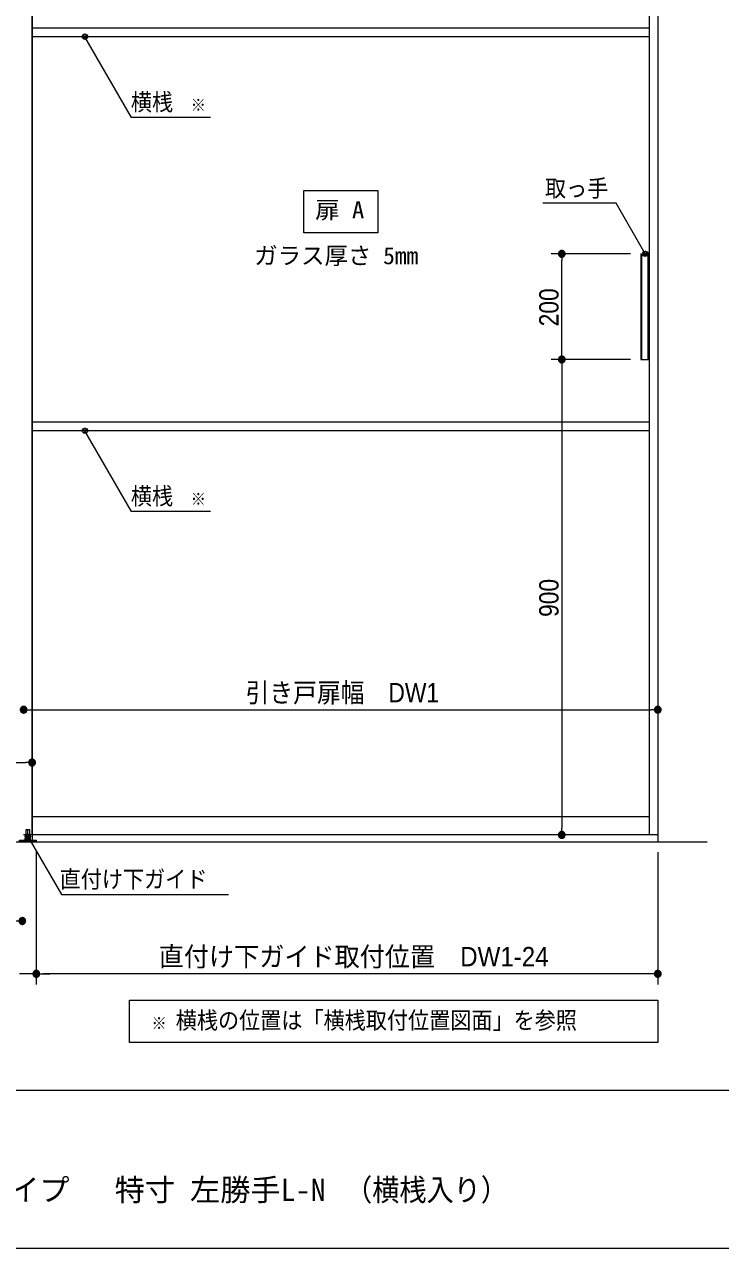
# Model space of a CAD drawing. Units: millimetres, scale not verified. Extents: x -6062 to 6062, y -3045 to 3045.
# Drawn here: x -3302 to -1985, y -2770 to -453 of the extents above; entities that cross this region are included whole.
import ezdxf
from ezdxf.enums import TextEntityAlignment as Align

# ---------------------------------------------------------------- set-up
doc = ezdxf.new("R2010")
doc.units = ezdxf.units.MM
doc.header["$LTSCALE"] = 20
for name, color, linetype, lineweight in [('0-0_3一般', 7, 'Continuous', 9), ('0-1_2寸法-3', 7, 'Continuous', 9), ('0-2_2寸法-1', 7, 'Continuous', 9), ('0-3_0', 7, 'Continuous', 9), ('0-4_2寸法-2', 7, 'Continuous', 9), ('0-5_1図面枠', 7, 'Continuous', 9)]:
    doc.layers.add(name, color=color, linetype=linetype, lineweight=lineweight)
doc.styles.add('ＭＳ ゴシック', font='')
doc.styles.add('ＭＳ Ｐゴシック', font='')
doc.styles.get('ＭＳ ゴシック').set_extended_font_data('MS Gothic')
doc.styles.get('ＭＳ Ｐゴシック').set_extended_font_data('MS PGothic')

# ---------------------------------------------------------------- blocks, each defined once
blk = doc.blocks.new('_Dot')
at = {"layer": '0-3_0'}
for p, q in [((-10, 0), (-20, 0)), ((9.78, 2), (-9.78, 2)), ((7.99, 6), (-7.99, 6)), ((9.16, -3.98), (-9.16, -3.98)), ((6, -7.98), (-6, -7.98))]:
    blk.add_line(p, q, dxfattribs=at)
for points in [[(10, 0), (9.92, 1.25), (9.69, 2.49), (9.3, 3.68), (8.76, 4.82), (8.09, 5.88), (7.29, 6.85), (6.37, 7.71), (5.36, 8.44), (4.26, 9.05), (3.09, 9.51), (1.87, 9.82), (0.63, 9.98), (-0.63, 9.98), (-1.87, 9.82), (-3.09, 9.51), (-4.26, 9.05), (-5.36, 8.44), (-6.37, 7.71), (-7.29, 6.85), (-8.09, 5.88), (-8.76, 4.82), (-9.3, 3.68), (-9.69, 2.49), (-9.92, 1.25), (-10, 0), (0, 0)], [(-10, 0), (-9.92, -1.25), (-9.69, -2.49), (-9.3, -3.68), (-8.76, -4.82), (-8.09, -5.88), (-7.29, -6.85), (-6.37, -7.71), (-5.36, -8.44), (-4.26, -9.05), (-3.09, -9.51), (-1.87, -9.82), (-0.63, -9.98), (0.63, -9.98), (1.87, -9.82), (3.09, -9.51), (4.26, -9.05), (5.36, -8.44), (6.37, -7.71), (7.29, -6.85), (8.09, -5.88), (8.76, -4.82), (9.3, -3.68), (9.69, -2.49), (9.92, -1.25), (10, 0), (0, 0)]]:
    blk.add_lwpolyline(points, close=True, dxfattribs=at)
blk = doc.blocks.new('グループ-63')
at = {"layer": '0-0_3一般'}
for p, q in [((-6320, 7000), (-6320, -40000)), ((-55696.5, -40000), (-4456.5, -40000))]:
    blk.add_line(p, q, dxfattribs=at)
blk = doc.blocks.new('グループ-64')
at = {"layer": '0-0_3一般'}
for p, q in [((-30000, 6840), (-30000, -40000)), ((-30000, -39740), (-30000, 6100)), ((-6640, 6100), (-6640, -39740)), ((-6320, 6100), (-6320, -39740)), ((-6640, -9200), (-30000, -9200)), ((-6640, -9520), (-30000, -9520)), ((-6958, -17740), (-6958, -21740)), ((-6958, -17740), (-6638, -17740)), ((-6918, -21740), (-6918, -17740)), ((-6678, -21740), (-6678, -17740)), ((-6640, -24120), (-30000, -24120)), ((-6640, -24440), (-30000, -24440)), ((-30000, -39040), (-6640, -39040)), ((-6320, -39740), (-30320, -39740)), ((-30235, -39560), (-30235, -39800)), ((-30235, -39800), (-30085, -39800)), ((-30234, -39800), (-30234, -39862)), ((-30086, -39800), (-30234, -39800)), ((-30095, -39550), (-30225, -39550)), ((-30160, -40027.8), (-30160, -39520)), ((-30086, -39800), (-30086, -39862)), ((-30085, -39800), (-30085, -39560)), ((-54000, -40000), (-30000, -40000)), ((-30480, -39942), (-30060, -39942)), ((-30260, -39862), (-30200, -39862)), ((-30260, -39922), (-30260, -39862)), ((-30060, -39922), (-30260, -39922)), ((-30200, -39862), (-30120, -39862)), ((-30120, -39862), (-30060, -39862)), ((-30060, -39922), (-30060, -39862)), ((-30060, -39942), (-30060, -39922))]:
    blk.add_line(p, q, dxfattribs=at)
for points in [[(-6958, -21740), (-6638, -21740), (-6638, -17740)], [(-29840, -40000), (-30480, -40000), (-30480, -39942)], [(-30060, -39922), (-30260, -39922), (-30260, -39942)], [(-30060, -39942), (-29840, -39942), (-29840, -40000)]]:
    blk.add_lwpolyline(points, dxfattribs=at)
for centre, start, end in [((-30225, -39560), 90, 180), ((-30095, -39560), 0, 90)]:
    blk.add_arc(centre, 10, start, end, dxfattribs=at)
blk = doc.blocks.new('グループ-65')
at = {"layer": '0-0_3一般'}
for name in ['グループ-63', 'グループ-64']:
    blk.add_blockref(name, (0, 0), dxfattribs=at)
blk = doc.blocks.new('グループ-74')
at = {"layer": '0-5_1図面枠'}
blk.add_line((-80000, -49400), (80000, -49400), dxfattribs=at)
blk.add_lwpolyline([(-80000, 55400), (80000, 55400), (80000, -55400), (-80000, -55400)], close=True, dxfattribs=at)
blk = doc.blocks.new('図面枠')
at = {"layer": '0-5_1図面枠'}
blk.add_blockref('グループ-74', (0, 0), dxfattribs=at)

msp = doc.modelspace()

# ---------------------------------------------------------------- linework, layer by layer
at = {"layer": '0-1_2寸法-3'}
for p, q in [((-3182.61, -475.01), (-3192.39, -475.01)), ((-3183.5, -479.01), (-3191.5, -479.01)), ((-3187.33, -471.01), (-3187.67, -471.01)), ((-3187.33, -471.01), (-3187.67, -471.01)), ((-2122.31, -886.01), (-2132.09, -886.01)), ((-2123.2, -890.01), (-2131.2, -890.01)), ((-2127.03, -882.01), (-2127.37, -882.01)), ((-2127.03, -882.01), (-2127.37, -882.01)), ((-3182.61, -1221.01), (-3192.39, -1221.01)), ((-3183.5, -1225.01), (-3191.5, -1225.01)), ((-3187.33, -1217.01), (-3187.67, -1217.01)), ((-3187.33, -1217.01), (-3187.67, -1217.01)), ((-3290.6, -1989.01), (-3300.4, -1989.01)), ((-3295.31, -1985.01), (-3295.69, -1985.01)), ((-3295.31, -1985.01), (-3295.69, -1985.01)), ((-3291.5, -1993.01), (-3299.5, -1993.01))]:
    msp.add_line(p, q, dxfattribs=at)
for points in [[(-2950.16, -628.84), (-3099.26, -628.84), (-3187.5, -476)], [(-2127.2, -887), (-2182.44, -791.33), (-2320.96, -791.33)], [(-2950.16, -1374.84), (-3099.26, -1374.84), (-3187.5, -1222)], [(-3295.5, -1990), (-3231.99, -2100), (-2915.98, -2100)]]:
    msp.add_lwpolyline(points, dxfattribs=at)
for points in [[(-2633.5, -847), (-2773.5, -847), (-2773.5, -767), (-2633.5, -767)], [(-3103.5, -2300), (-2103.5, -2300), (-2103.5, -2380), (-3103.5, -2380)]]:
    msp.add_lwpolyline(points, close=True, dxfattribs=at)
for centre in [(-3187.5, -476), (-3187.5, -476), (-2127.2, -887), (-2127.2, -887), (-3187.5, -1222), (-3187.5, -1222), (-3295.5, -1990), (-3295.5, -1990)]:
    msp.add_circle(centre, 5.01, dxfattribs=at)
at = {"layer": '0-2_2寸法-1'}
for p, q in [((-2155.2, -887), (-2305.2, -887)), ((-2285.2, -1074.29), (-2285.2, -899.71)), ((-2155.4, -1087), (-2305.2, -1087)), ((-2155.4, -1087), (-2305.2, -1087)), ((-2285.2, -1099.71), (-2285.2, -1974.29)), ((-2103.5, -1730), (-2103.3, -1730)), ((-3290.79, -1750), (-2116.21, -1750)), ((-3287.5, -1830), (-3287.3, -1830)), ((-4474.79, -1850), (-3300.21, -1850)), ((-2155.2, -1987), (-2305.2, -1987)), ((-3279.5, -2017.1), (-3279.5, -2270)), ((-2103.5, -2020), (-2103.5, -2270)), ((-2116.21, -2250), (-3266.79, -2250))]:
    msp.add_line(p, q, dxfattribs=at)
at = {"layer": '0-4_2寸法-2'}
for p, q in [((-3279.5, -2017.1), (-3279.5, -2270)), ((-3279.5, -2250), (-3311.5, -2250)), ((-3266.79, -2250), (-3254.08, -2250))]:
    msp.add_line(p, q, dxfattribs=at)

# ---------------------------------------------------------------- block references
at = {"layer": '0-0_3一般', "xscale": 0.05, "yscale": 0.05}
msp.add_blockref('グループ-65', (-1787.5, 0), dxfattribs=at)
at = {"layer": '0-2_2寸法-1', "xscale": 0.6356201, "yscale": 0.6356201}
for p, rotation in [((-2285.2, -887), 90), ((-2285.2, -1087), 270), ((-2285.2, -1087), 90), ((-3303.5, -1750), 180), ((-2285.2, -1987), 270), ((-3279.5, -2250), 180)]:
    msp.add_blockref('_Dot', p, dxfattribs=dict(at, rotation=rotation))
for p in [(-2103.5, -1750), (-3287.5, -1850), (-3306, -2150), (-2103.5, -2250)]:
    msp.add_blockref('_Dot', p, dxfattribs=at)
at = {"layer": '0-4_2寸法-2', "xscale": 0.6356201, "yscale": 0.6356201, "rotation": 180}
msp.add_blockref('_Dot', (-3279.5, -2250), dxfattribs=at)
at = {"layer": '0-5_1図面枠', "xscale": 0.05, "yscale": 0.05}
msp.add_blockref('図面枠', (-1787.5, 0), dxfattribs=at)

# ---------------------------------------------------------------- texts
at = {"layer": '0-1_2寸法-3', "style": 'ＭＳ ゴシック'}
for s, height, width, p in [('横桟', 32.55, 0.9, (-3100.61, -625.66)), ('※', 23.31, 0.9, (-2987.26, -623.88)), ('取っ手', 32.55, 0.9, (-2317.1, -788.94)), ('扉 A', 32.55, 1.05, (-2752.01, -829.87)), ('横桟', 32.55, 0.9, (-3100.61, -1371.66)), ('※', 23.31, 0.9, (-2987.26, -1369.88)), ('直付け下ガイド', 32.55, 0.9, (-3235.44, -2096.83)), ('横桟の位置は「横桟取付位置図面」を参照', 32.55, 0.9, (-3015.68, -2364.03)), ('※', 23.31, 0.9, (-3061.52, -2362.25))]:
    msp.add_text(s, height=height, dxfattribs=dict(at, width=width)).set_placement(p, align=Align.BOTTOM_LEFT)
msp.add_text('ガラス厚さ 5mm', height=32.55, dxfattribs=at).set_placement((-2867.29, -916.45), align=Align.BOTTOM_LEFT)
at = {"layer": '0-2_2寸法-1', "style": 'ＭＳ Ｐゴシック', "width": 0.9}
for s, p in [('200', (-2280.24, -1024.28)), ('900', (-2280.24, -1574.38))]:
    msp.add_text(s, height=36.66, rotation=90, dxfattribs=at).set_placement(p, align=Align.BOTTOM_LEFT)
at = {"layer": '0-2_2寸法-1', "style": 'ＭＳ Ｐゴシック'}
for s, width, p in [('引き戸扉幅\u3000DW1', 0.9, (-2883.52, -1747.07)), ('直付け下ガイド取付位置\u3000DW1-24', 0.95, (-3047.88, -2246.79))]:
    msp.add_text(s, height=36.69, dxfattribs=dict(at, width=width)).set_placement(p, align=Align.BOTTOM_LEFT)
at = {"layer": '0-5_1図面枠', "style": 'ＭＳ ゴシック'}
msp.add_text('1枚引き込み＋FIXタイプ \u3000特寸 左勝手L-N', height=41.84, dxfattribs=at).set_placement((-3844.15, -2692.37), align=Align.BOTTOM_LEFT)
at = {"layer": '0-5_1図面枠', "style": 'ＭＳ ゴシック', "width": 0.9}
msp.add_text('（横桟入り）', height=41.84, dxfattribs=at).set_placement((-2695.26, -2692.37), align=Align.BOTTOM_LEFT)

doc.saveas('drawing.dxf')
